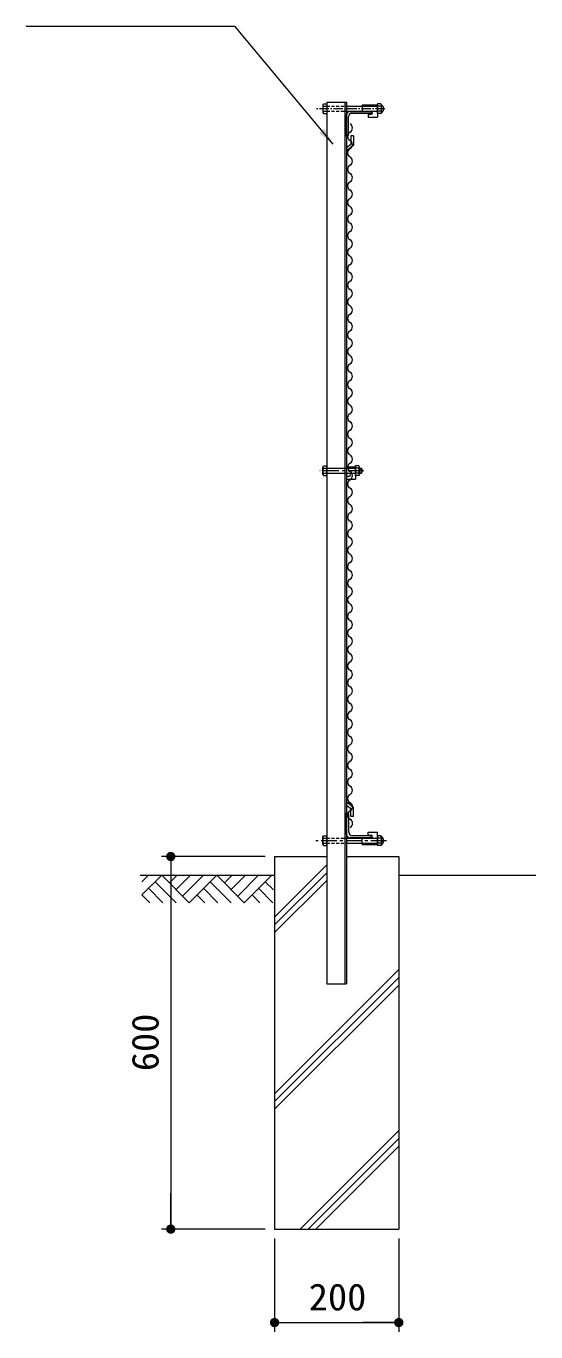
# Model space of a CAD drawing. Units: millimetres at full size. Extents: x -4455 to 4455, y -3150 to 3150.
# Drawn here: x 55 to 876, y -605 to 1498 of the extents above; entities that cross this region are included whole.
import ezdxf
from ezdxf.enums import TextEntityAlignment as Align

# ---------------------------------------------------------------- set-up
doc = ezdxf.new("R2010")
doc.units = ezdxf.units.MM
doc.header["$LTSCALE"] = 20
for name, pattern in [('DASHED', [7.5, 6, -1.5]), ('USER2', [2, 1.25, -0.25, 0.25, -0.25]), ('USER3', [0.375, 0.25, -0.125]), ('USER4', [1.125, 0.75, -0.125, 0.125, -0.125])]:
    doc.linetypes.add(name, pattern=pattern)
for name, color, linetype, lineweight in [('0-0_1部材', 3, 'Continuous', 18), ('0-3_SUNPOU', 1, 'Continuous', 18), ('0-4_6文字', 3, 'Continuous', 18), ('0-5_5寸法', 1, 'Continuous', 18), ('0-6_GL', 7, 'Continuous', 18), ('0-7_8部品', 3, 'Continuous', 18), ('0-8_4基礎', 4, 'Continuous', 18), ('0-9_AMI', 3, 'Continuous', 18), ('0-A_2網', 4, 'Continuous', 18), ('0-B_0', 1, 'Continuous', 18)]:
    doc.layers.add(name, color=color, linetype=linetype, lineweight=lineweight)
doc.styles.add('ＭＳ ゴシック', font='')
doc.styles.get('ＭＳ ゴシック').set_extended_font_data('MS Gothic')

# ---------------------------------------------------------------- blocks, each defined once
blk = doc.blocks.new('NAMIX13')
at = {"layer": '0-9_AMI'}
for centre, start, end in [((-71.1, -133.3), 298.07249, 61.92751), ((71.1, -400), 118.07249, 241.92751), ((71.1, -933.3), 118.07249, 241.92751), ((-71.1, -666.7), 298.07249, 61.92751), ((-71.1, -1200), 298.07249, 61.92751), ((71.1, -1466.7), 118.07249, 241.92751), ((-71.1, -1733.3), 298.07249, 61.92751), ((71.1, -2000), 118.07249, 241.92751), ((71.1, -2533.3), 118.07249, 241.92751), ((-71.1, -2266.7), 298.07249, 61.92751), ((71.1, -3066.7), 118.07249, 241.92751), ((-71.1, -2800), 298.07249, 61.92751), ((-71.1, -3333.3), 298.07249, 61.92751), ((71.1, -3600), 118.07249, 241.92751), ((-71.1, -3866.7), 298.07249, 61.92751), ((71.1, -4133.3), 118.07249, 241.92751), ((71.1, -4666.7), 118.07249, 241.92751), ((-71.1, -4400), 298.07249, 61.92751), ((-71.1, -4933.3), 298.07249, 61.92751), ((71.1, -5200), 118.07249, 241.92751), ((-71.1, -5466.7), 298.07249, 61.92751), ((71.1, -5733.3), 118.07249, 241.92751)]:
    blk.add_arc(centre, 151.1, start, end, dxfattribs=at)
blk = doc.blocks.new('NAMIX5')
at = {"layer": '0-9_AMI'}
for centre, start, end in [((35.6, -200), 118.07249, 241.92751), ((-35.6, -66.7), 298.07249, 61.92751), ((35.6, -466.7), 118.07249, 241.92751), ((-35.6, -333.3), 298.07249, 61.92751), ((-35.6, -600), 298.07249, 61.92751), ((35.6, -733.3), 118.07249, 241.92751), ((-35.6, -866.7), 298.07249, 61.92751), ((35.6, -1000), 118.07249, 241.92751), ((35.6, -1266.7), 118.07249, 241.92751), ((-35.6, -1133.3), 298.07249, 61.92751)]:
    blk.add_arc(centre, 75.6, start, end, dxfattribs=at)
blk = doc.blocks.new('NAMI')
at = {"layer": '0-9_AMI'}
for centre, start, end in [((-71.1, -133.3), 298.07249, 61.92751), ((71.1, -400), 118.07249, 241.92751)]:
    blk.add_arc(centre, 151.1, start, end, dxfattribs=at)
blk = doc.blocks.new('M1')
at = {"layer": '0-3_SUNPOU'}
blk.add_line((-5, 0), (-38.58, 0), dxfattribs=at)
for points in [[(0, 0), (-5, 0), (-4.96, 0.63)], [(0, 0), (-4.96, -0.63), (-5, 0)], [(0, 0), (-4.96, 0.63), (-4.84, 1.24)], [(0, 0), (-4.84, -1.24), (-4.96, -0.63)], [(0, 0), (-4.84, 1.24), (-4.65, 1.84)], [(0, 0), (-4.65, -1.84), (-4.84, -1.24)], [(0, 0), (-4.65, 1.84), (-4.38, 2.41)], [(0, 0), (-4.38, -2.41), (-4.65, -1.84)], [(0, 0), (-4.38, 2.41), (-4.05, 2.94)], [(0, 0), (-4.05, -2.94), (-4.38, -2.41)], [(0, 0), (-4.05, 2.94), (-3.64, 3.42)], [(0, 0), (-3.64, -3.42), (-4.05, -2.94)], [(0, 0), (-3.64, 3.42), (-3.19, 3.85)], [(0, 0), (-3.19, -3.85), (-3.64, -3.42)], [(0, 0), (-3.19, 3.85), (-2.68, 4.22)], [(0, 0), (-2.68, -4.22), (-3.19, -3.85)], [(0, 0), (-2.68, 4.22), (-2.13, 4.52)], [(0, 0), (-2.13, -4.52), (-2.68, -4.22)], [(0, 0), (-2.13, 4.52), (-1.55, 4.76)], [(0, 0), (-1.55, -4.76), (-2.13, -4.52)], [(0, 0), (-1.55, 4.76), (-0.94, 4.91)], [(0, 0), (-0.94, -4.91), (-1.55, -4.76)], [(0, 0), (-0.94, 4.91), (-0.31, 4.99)], [(0, 0), (-0.31, -4.99), (-0.94, -4.91)], [(0, 0), (-0.31, 4.99), (0.31, 4.99)], [(0, 0), (0.31, -4.99), (-0.31, -4.99)], [(0, 0), (0.31, 4.99), (0.94, 4.91)], [(0, 0), (0.94, 4.91), (1.55, 4.76)], [(0, 0), (1.55, 4.76), (2.13, 4.52)], [(0, 0), (2.13, 4.52), (2.68, 4.22)], [(0, 0), (2.68, 4.22), (3.19, 3.85)], [(0, 0), (3.19, 3.85), (3.64, 3.42)], [(0, 0), (3.64, 3.42), (4.05, 2.94)], [(0, 0), (4.05, 2.94), (4.38, 2.41)], [(0, 0), (4.38, 2.41), (4.65, 1.84)], [(0, 0), (4.65, 1.84), (4.84, 1.24)], [(0, 0), (4.84, 1.24), (4.96, 0.63)], [(0, 0), (4.96, 0.63), (5, 0)], [(0, 0), (0.94, -4.91), (0.31, -4.99)], [(0, 0), (1.55, -4.76), (0.94, -4.91)], [(0, 0), (2.13, -4.52), (1.55, -4.76)], [(0, 0), (2.68, -4.22), (2.13, -4.52)], [(0, 0), (3.19, -3.85), (2.68, -4.22)], [(0, 0), (3.64, -3.42), (3.19, -3.85)], [(0, 0), (4.05, -2.94), (3.64, -3.42)], [(0, 0), (4.38, -2.41), (4.05, -2.94)], [(0, 0), (4.65, -1.84), (4.38, -2.41)], [(0, 0), (4.84, -1.24), (4.65, -1.84)], [(0, 0), (4.96, -0.63), (4.84, -1.24)], [(0, 0), (5, 0), (4.96, -0.63)]]:
    blk.add_solid(points, dxfattribs=at)
blk = doc.blocks.new('GL-マーク')
at = {"layer": '0-B_0'}
for p, q in [((-278.75, -14.14), (-264.61, 0)), ((-278.75, -42.43), (-236.32, 0)), ((-236.32, 0), (-177.24, -59.08)), ((-203.01, 0), (-219.67, -16.66)), ((-174.73, 0), (-205.53, -30.8)), ((-146.45, 0), (-191.38, -44.94)), ((-118.16, 0), (-177.24, -59.08)), ((-118.16, 0), (-59.08, -59.08)), ((-84.85, 0), (-101.51, -16.65)), ((-56.57, 0), (-87.36, -30.8)), ((-28.28, 0), (-73.22, -44.94)), ((0, 0), (-59.08, -59.08)), ((-250.46, -14.14), (-205.53, -59.08)), ((-132.3, -14.14), (-87.37, -59.08)), ((3.33, -31.61), (-14.14, -14.14)), ((-278.75, -42.43), (-262.09, -59.08)), ((-264.61, -28.28), (-233.81, -59.08)), ((-160.59, -42.43), (-143.93, -59.08)), ((-146.44, -28.28), (-115.65, -59.08)), ((-25.77, -59.08), (-42.43, -42.43)), ((2.51, -59.08), (-28.28, -28.28))]:
    blk.add_line(p, q, dxfattribs=at)

msp = doc.modelspace()

# ---------------------------------------------------------------- linework, layer by layer
at = {"layer": '0-0_1部材', "color": 7}
for p, q in [((539.46, 1375.18), (539.46, -44.82)), ((539.46, 1375.18), (571.46, 1375.18)), ((571.46, 1375.18), (571.46, 1240.88)), ((571.46, 1365.71), (571.46, 1240.88)), ((571.46, 1320.18), (571.46, 1355.18)), ((574.46, 1322.18), (574.46, 1352.18)), ((576.46, 1360.18), (611.46, 1360.18)), ((578.96, 1360.18), (603.96, 1360.18)), ((579.46, 1357.18), (609.46, 1357.18)), ((603.96, 1360.18), (603.96, 1360.68)), ((611.46, 1360.18), (611.46, 1359.18)), ((571.46, 1320.18), (572.46, 1320.18)), ((571.46, 1302.27), (578.46, 1307.68)), ((571.46, 1297.22), (582.46, 1305.72)), ((578.46, 1320.68), (578.46, 1307.68)), ((582.46, 1320.68), (578.46, 1320.68)), ((582.46, 1320.68), (582.46, 1305.72)), ((571.46, 1250.35), (571.46, -44.82)), ((571.46, 953.42), (571.46, 235.86)), ((571.46, 248.15), (582.46, 239.65)), ((571.46, 243.09), (578.46, 237.68)), ((578.46, 224.68), (578.46, 237.68)), ((582.46, 224.68), (582.46, 239.65)), ((571.46, 195.81), (571.46, 230.18)), ((571.46, 230.18), (572.59, 230.18)), ((574.84, 199.18), (574.84, 227.93)), ((582.46, 224.68), (578.46, 224.68)), ((611.46, 190.18), (577.09, 190.18)), ((609.21, 193.56), (580.46, 193.56)), ((611.46, 190.18), (611.46, 191.31)), ((539.46, -44.82), (571.46, -44.82))]:
    msp.add_line(p, q, dxfattribs=at)
at = {"layer": '0-0_1部材'}
msp.add_line((568.46, 1375.18), (568.46, -44.82), dxfattribs=at)
at = {"layer": '0-0_1部材', "color": 7}
for centre, radius, start, end in [((576.46, 1355.18), 5, 90, 180), ((579.46, 1352.18), 5, 90, 180), ((609.46, 1359.18), 2, 270, 0), ((572.46, 1322.18), 2, 270, 0), ((572.59, 227.93), 2.25, 0, 90), ((577.09, 195.81), 5.62, 180, 270), ((580.46, 199.18), 5.62, 180, 270), ((609.21, 191.31), 2.25, 0, 90)]:
    msp.add_arc(centre, radius, start, end, dxfattribs=at)
at = {"layer": '0-4_6文字', "color": 7}
msp.add_lwpolyline([(55.4, 1497.63), (390.93, 1497.63), (549.13, 1307.6)], dxfattribs=at)
msp.add_solid([(550.41, 1306.06), (527.22, 1325.78), (535.22, 1332.45)], dxfattribs=at)
at = {"layer": '0-5_5寸法'}
for p, q in [((440.46, 160.18), (273.3, 160.18)), ((288.3, 160.18), (288.3, -439.82)), ((440.46, -439.82), (273.3, -439.82)), ((455.46, -454.82), (455.46, -605.4)), ((655.46, -454.82), (655.46, -605.4)), ((455.46, -590.4), (655.46, -590.4))]:
    msp.add_line(p, q, dxfattribs=at)
at = {"layer": '0-6_GL'}
for p, q in [((238.93, 130.18), (455.46, 130.18)), ((655.46, 130.18), (876.15, 130.18))]:
    msp.add_line(p, q, dxfattribs=at)
at = {"layer": '0-7_8部品'}
for p, q in [((533.06, 1370.55), (534.17, 1372.47)), ((533.06, 1370.55), (533.06, 1358.71)), ((533.75, 1368.63), (539.46, 1368.63)), ((534.17, 1372.47), (539.46, 1372.47)), ((539.46, 1372.47), (539.46, 1356.79)), ((571.46, 1368.63), (621.17, 1368.63)), ((596.27, 1370.95), (621.27, 1370.95)), ((596.27, 1370.95), (596.27, 1360.45)), ((621.27, 1356.79), (621.27, 1372.47)), ((621.27, 1370.95), (621.27, 1350.95)), ((626.98, 1368.63), (621.27, 1368.63)), ((627.67, 1358.71), (627.67, 1370.55)), ((533.75, 1360.63), (539.46, 1360.63)), ((566.56, 1360.63), (621.27, 1360.63)), ((606.27, 1355.95), (611.02, 1355.95)), ((606.27, 1355.95), (606.27, 1350.95)), ((606.27, 1350.95), (621.27, 1350.95)), ((626.98, 1360.63), (621.27, 1360.63)), ((626.56, 1356.79), (621.27, 1356.79)), ((627.67, 1358.71), (626.56, 1356.79)), ((533.06, 787.53), (534.17, 789.45)), ((533.06, 775.69), (533.06, 787.53)), ((533.75, 785.61), (539.46, 785.61)), ((534.17, 789.45), (539.46, 789.45)), ((539.46, 773.77), (539.46, 789.45)), ((571.46, 787.93), (571.46, 777.43)), ((571.46, 787.93), (585.66, 787.93)), ((585.66, 773.77), (585.66, 789.45)), ((585.66, 787.93), (585.66, 767.93)), ((591.37, 785.61), (585.66, 785.61)), ((592.06, 775.69), (592.06, 787.53)), ((592.06, 785.61), (595.61, 785.61)), ((592.06, 784.81), (596.02, 784.81)), ((592.06, 778.41), (596.02, 778.41)), ((595.61, 777.61), (595.61, 785.61)), ((533.75, 777.61), (539.46, 777.61)), ((571.46, 777.43), (575.41, 777.43)), ((571.46, 772.93), (575.41, 772.93)), ((571.46, 772.93), (571.46, 767.93)), ((571.46, 767.93), (585.66, 767.93)), ((591.37, 777.61), (585.66, 777.61)), ((590.95, 773.77), (585.66, 773.77)), ((592.06, 775.69), (590.95, 773.77)), ((592.06, 777.61), (595.61, 777.61)), ((533.06, 191.65), (534.17, 193.57)), ((533.06, 179.81), (533.06, 191.65)), ((533.75, 189.73), (539.46, 189.73)), ((534.17, 193.57), (539.46, 193.57)), ((539.46, 177.89), (539.46, 193.57)), ((566.56, 189.73), (621.27, 189.73)), ((596.27, 189.91), (611.02, 189.91)), ((596.27, 179.41), (596.27, 189.91)), ((606.27, 199.41), (621.27, 199.41)), ((606.27, 194.41), (606.27, 199.41)), ((606.27, 194.41), (611.02, 194.41)), ((621.27, 179.41), (621.27, 199.41)), ((621.27, 193.57), (621.27, 177.89)), ((626.98, 189.73), (621.27, 189.73)), ((627.67, 191.65), (627.67, 179.81)), ((533.75, 181.73), (539.46, 181.73)), ((571.46, 181.73), (621.17, 181.73)), ((596.27, 179.41), (621.27, 179.41)), ((626.98, 181.73), (621.27, 181.73)), ((626.56, 177.89), (621.27, 177.89)), ((627.67, 179.81), (626.56, 177.89))]:
    msp.add_line(p, q, dxfattribs=at)
at = {"layer": '0-7_8部品', "linetype": 'USER3'}
for p, q in [((539.46, 1368.63), (571.46, 1368.63)), ((539.46, 1360.63), (571.46, 1360.63)), ((539.46, 189.73), (571.46, 189.73)), ((539.46, 181.73), (571.46, 181.73))]:
    msp.add_line(p, q, dxfattribs=at)
at = {"layer": '0-7_8部品', "linetype": 'DASHED'}
for p, q in [((596.27, 1368.95), (621.27, 1368.95)), ((539.46, 785.61), (585.66, 785.61)), ((539.46, 777.61), (585.66, 777.61)), ((596.27, 181.41), (621.27, 181.41))]:
    msp.add_line(p, q, dxfattribs=at)
at = {"layer": '0-7_8部品', "color": 1, "linetype": 'USER4'}
msp.add_line((632.83, 1364.63), (521.7, 1364.63), dxfattribs=at)
at = {"layer": '0-7_8部品', "color": 1, "linetype": 'USER2'}
for p, q in [((599.08, 781.61), (528.25, 781.61)), ((635.51, 185.73), (521.7, 185.73))]:
    msp.add_line(p, q, dxfattribs=at)
at = {"layer": '0-7_8部品'}
for points in [[(627.67, 1370.55), (626.56, 1372.47), (621.27, 1372.47)], [(533.06, 1358.71), (534.17, 1356.79), (539.46, 1356.79)], [(592.06, 787.53), (590.95, 789.45), (585.66, 789.45)], [(533.06, 775.69), (534.17, 773.77), (539.46, 773.77)], [(627.67, 191.65), (626.56, 193.57), (621.27, 193.57)], [(533.06, 179.81), (534.17, 177.89), (539.46, 177.89)]]:
    msp.add_lwpolyline(points, dxfattribs=at)
for centre, radius, start, end in [((536.09, 1370.55), 3.03, 180, 219.3382), ((545.06, 1364.63), 12, 160.52878, 199.47122), ((624.64, 1370.55), 3.03, 320.6618, 0), ((615.67, 1364.63), 12, 340.52878, 19.47122), ((624.52, 1364.63), 6.71, 298.05542, 61.94458), ((536.09, 1358.71), 3.03, 140.6618, 180), ((611.02, 1358.2), 2.25, 270, 90), ((624.64, 1358.71), 3.03, 0, 39.3382), ((536.09, 787.53), 3.03, 180, 219.3382), ((545.06, 781.61), 12, 160.52878, 199.47122), ((589.03, 787.53), 3.03, 320.6618, 0), ((580.06, 781.61), 12, 340.52878, 19.47122), ((588.69, 781.61), 8, 330, 30), ((536.09, 775.69), 3.03, 140.6618, 180), ((575.41, 775.18), 2.25, 270, 90), ((589.03, 775.69), 3.03, 0, 39.3382), ((536.09, 191.65), 3.03, 180, 219.3382), ((545.06, 185.73), 12, 160.52878, 199.47122), ((611.02, 192.16), 2.25, 270, 90), ((624.64, 191.65), 3.03, 320.6618, 0), ((615.67, 185.73), 12, 340.52878, 19.47122), ((624.52, 185.73), 6.71, 298.05542, 61.94458), ((536.09, 179.81), 3.03, 140.6618, 180), ((624.64, 179.81), 3.03, 0, 39.3382)]:
    msp.add_arc(centre, radius, start, end, dxfattribs=at)
at = {"layer": '0-8_4基礎', "color": 7}
for p, q in [((455.46, 160.18), (539.46, 160.18)), ((571.46, 160.18), (655.46, 160.18)), ((655.46, 160.18), (655.46, -439.82))]:
    msp.add_line(p, q, dxfattribs=at)
at = {"layer": '0-8_4基礎'}
for p, q in [((455.46, 62.69), (539.46, 146.69)), ((455.46, 50.19), (539.46, 134.19)), ((455.46, 37.69), (539.46, 121.69)), ((455.46, -221.91), (655.46, -21.91)), ((455.46, -234.41), (655.46, -34.41)), ((455.46, -246.91), (655.46, -46.91)), ((496.85, -439.82), (655.46, -281.21)), ((509.35, -439.82), (655.46, -293.71)), ((521.85, -439.82), (655.46, -306.21))]:
    msp.add_line(p, q, dxfattribs=at)
at = {"layer": '0-8_4基礎', "color": 7}
msp.add_lwpolyline([(455.46, 160.18), (455.46, -439.82), (655.46, -439.82)], dxfattribs=at)
at = {"layer": '0-A_2網', "color": 3}
for centre, start, end in [((580.46, 226.91), 118.07249, 241.92751), ((573.35, 240.24), 298.07249, 61.92751), ((573.35, 213.58), 298.07249, 61.92751)]:
    msp.add_arc(centre, 7.56, start, end, dxfattribs=at)

# ---------------------------------------------------------------- block references
at = {"layer": '0-0_1部材'}
for name, p, xscale, yscale in [('NAMI', (576.9, 1340.24), 0.05, 0.05), ('NAMI', (576.9, 1313.58), 0.05, 0.05), ('NAMI', (576.9, 1286.91), 0.05, 0.05), ('NAMIX5', (576.9, 1260.24), 0.1, 0.1), ('NAMIX13', (576.9, 1126.91), 0.05, 0.05), ('NAMIX13', (576.9, 833.58), 0.05, 0.05), ('NAMIX13', (576.9, 540.24), 0.05, 0.05)]:
    msp.add_blockref(name, p, dxfattribs=dict(at, xscale=xscale, yscale=yscale))
at = {"layer": '0-5_5寸法', "xscale": 1.5, "yscale": 1.5}
for p, rotation in [((288.3, 160.18), 90), ((288.3, -439.82), 270), ((455.46, -590.4), 180)]:
    msp.add_blockref('M1', p, dxfattribs=dict(at, rotation=rotation))
msp.add_blockref('M1', (655.46, -590.4), dxfattribs=at)
at = {"layer": '0-6_GL', "xscale": 0.75, "yscale": 0.75}
msp.add_blockref('GL-マーク', (450.96, 130.18), dxfattribs=at)

# ---------------------------------------------------------------- texts
at = {"layer": '0-5_5寸法', "color": 3, "style": 'ＭＳ ゴシック', "width": 1.05}
msp.add_text('600', height=43.26, rotation=90, dxfattribs=at).set_placement((281.62, -185.57), align=Align.BOTTOM_LEFT)
msp.add_text('200', height=43.26, dxfattribs=at).set_placement((510.46, -583.72), align=Align.BOTTOM_LEFT)

doc.saveas('drawing.dxf')
